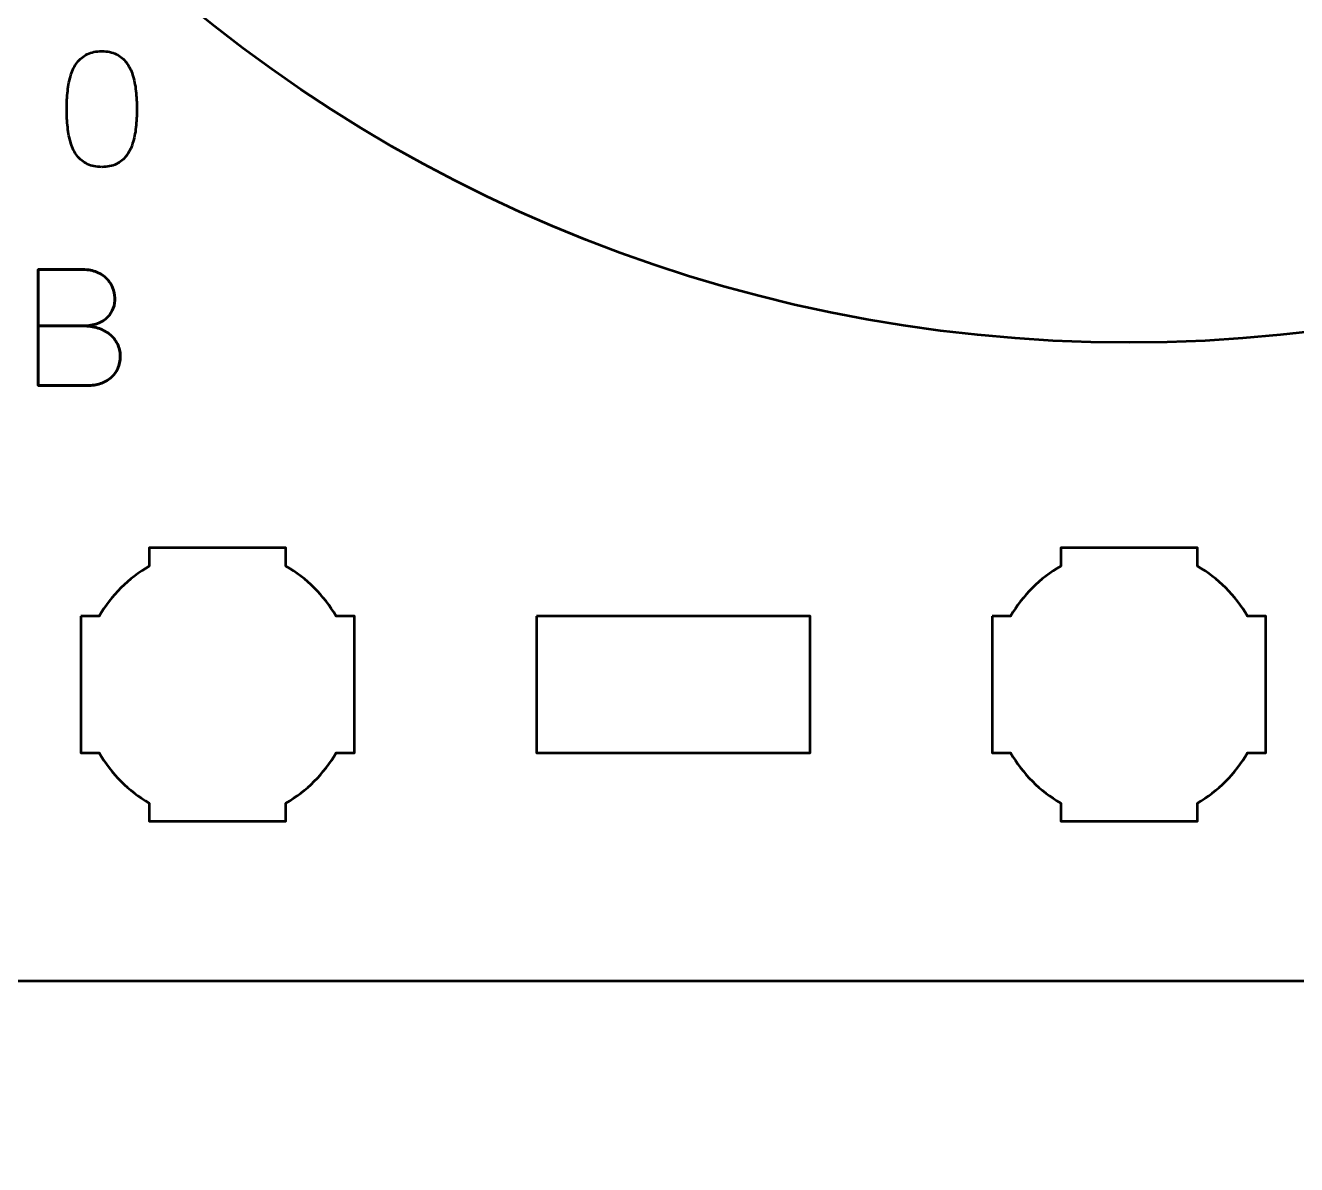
# Model space of a CAD drawing. Header units: centimetres. Extents: x -21 to 0, y -29.7 to 0.
# Drawn here: x -7.915 to -5.126, y -10.527 to -8.029 of the extents above; entities that cross this region are included whole.
import ezdxf

# ---------------------------------------------------------------- set-up
doc = ezdxf.new("R2010")
doc.units = ezdxf.units.CM
doc.header["$MEASUREMENT"] = 0
doc.layers.add('Layer 1', color=7, linetype='Continuous')

msp = doc.modelspace()

# ---------------------------------------------------------------- linework, layer by layer
at = {"layer": 'Layer 1', "color": 3, "lineweight": 53}
msp.add_ellipse((-5.49369, -5.47442), major_axis=(0, 3.25), ratio=1, dxfattribs=at)
at = {"layer": 'Layer 1', "color": 1, "lineweight": 53}
msp.add_open_spline([(-21.00003, -29.19995), (-21.00003, -29.19995), (-21.00003, -1.69992), (-21.00003, -1.69992), (-21.00003, -1.69992), (-21.00003, -1.61709), (-20.93286, -1.54992), (-20.85003, -1.54992), (-20.85003, -1.54992), (-20.7672, -1.54992), (-20.70003, -1.48275), (-20.70003, -1.39992), (-20.70003, -1.39992), (-20.70003, -1.31709), (-20.7672, -1.24992), (-20.85003, -1.24992), (-20.85003, -1.24992), (-20.93286, -1.24992), (-21.00003, -1.18275), (-21.00003, -1.09992), (-21.00003, -1.09992), (-21.00003, -1.09992), (-21.00003, -0.49992), (-21.00003, -0.49992), (-21.00003, -0.49992), (-21.00003, -0.22295), (-20.77694, 0.00004), (-20.49994, 0.00004), (-20.49994, 0.00004), (-20.49994, 0.00004), (-0.50008, 0.00004), (-0.50008, 0.00004), (-0.50008, 0.00004), (-0.22294, 0.00004), (0.00002, -0.22295), (0.00002, -0.49992), (0.00002, -0.49992), (0.00002, -0.49992), (0.00002, -29.19995), (0.00002, -29.19995), (0.00002, -29.19995), (0.00002, -29.47695), (-0.22294, -29.70004), (-0.50008, -29.70004), (-0.50008, -29.70004), (-0.50008, -29.70004), (-20.49994, -29.70004), (-20.49994, -29.70004), (-20.49994, -29.70004), (-20.77694, -29.70004), (-21.00003, -29.47695), (-21.00003, -29.19995)], degree=3, knots=[0, 0, 0, 0, 0.0769231, 0.0769231, 0.0769231, 0.0769231, 0.1538462, 0.1538462, 0.1538462, 0.1538462, 0.2307692, 0.2307692, 0.2307692, 0.2307692, 0.3076923, 0.3076923, 0.3076923, 0.3076923, 0.3846154, 0.3846154, 0.3846154, 0.3846154, 0.4615385, 0.4615385, 0.4615385, 0.4615385, 0.5384615, 0.5384615, 0.5384615, 0.5384615, 0.6153846, 0.6153846, 0.6153846, 0.6153846, 0.6923077, 0.6923077, 0.6923077, 0.6923077, 0.7692308, 0.7692308, 0.7692308, 0.7692308, 0.8461538, 0.8461538, 0.8461538, 0.8461538, 0.9230769, 0.9230769, 0.9230769, 0.9230769, 1, 1, 1, 1], dxfattribs=at)
at = {"layer": 'Layer 1', "color": 3, "lineweight": 53}
msp.add_open_spline([(-9.64363, -0.82436), (-9.64363, -0.82436), (-1.34373, -0.82436), (-1.34373, -0.82436), (-1.34373, -0.82436), (-1.06673, -0.82436), (-0.84363, -1.04746), (-0.84363, -1.32446), (-0.84363, -1.32446), (-0.84363, -1.32446), (-0.84363, -9.62436), (-0.84363, -9.62436), (-0.84363, -9.62436), (-0.84363, -9.90136), (-1.06673, -10.12446), (-1.34373, -10.12446), (-1.34373, -10.12446), (-1.34373, -10.12446), (-9.64363, -10.12446), (-9.64363, -10.12446), (-9.64363, -10.12446), (-9.92063, -10.12446), (-10.14373, -9.90136), (-10.14373, -9.62436), (-10.14373, -9.62436), (-10.14373, -9.62436), (-10.14373, -1.32446), (-10.14373, -1.32446), (-10.14373, -1.32446), (-10.14373, -1.04746), (-9.92063, -0.82436), (-9.64363, -0.82436)], degree=3, knots=[0, 0, 0, 0, 0.125, 0.125, 0.125, 0.125, 0.25, 0.25, 0.25, 0.25, 0.375, 0.375, 0.375, 0.375, 0.5, 0.5, 0.5, 0.5, 0.625, 0.625, 0.625, 0.625, 0.75, 0.75, 0.75, 0.75, 0.875, 0.875, 0.875, 0.875, 1, 1, 1, 1], dxfattribs=at)
at = {"layer": 'Layer 1', "color": 5, "lineweight": 53}
for points, knots in [([(-7.74791, -8.33918), (-7.73557, -8.33912), (-7.72492, -8.33695), (-7.71605, -8.33271), (-7.71605, -8.33271), (-7.70723, -8.32848), (-7.69988, -8.32242), (-7.694, -8.31472), (-7.694, -8.31472), (-7.68818, -8.30696), (-7.68359, -8.29779), (-7.68018, -8.2872), (-7.68018, -8.2872), (-7.67683, -8.27662), (-7.67442, -8.26504), (-7.67307, -8.25234), (-7.67307, -8.25234), (-7.67165, -8.23964), (-7.67095, -8.22629), (-7.67101, -8.21218), (-7.67101, -8.21218), (-7.67095, -8.19813), (-7.67165, -8.18478), (-7.67307, -8.17214), (-7.67307, -8.17214), (-7.67442, -8.1595), (-7.67683, -8.14786), (-7.68018, -8.13727), (-7.68018, -8.13727), (-7.68359, -8.12675), (-7.68818, -8.11758), (-7.694, -8.10976), (-7.694, -8.10976), (-7.69988, -8.10199), (-7.70723, -8.09594), (-7.71605, -8.0917), (-7.71605, -8.0917), (-7.72492, -8.08741), (-7.73557, -8.08524), (-7.74791, -8.08518), (-7.74791, -8.08518), (-7.76026, -8.08524), (-7.7709, -8.08741), (-7.77978, -8.0917), (-7.77978, -8.0917), (-7.7886, -8.09594), (-7.79595, -8.10199), (-7.80183, -8.10976), (-7.80183, -8.10976), (-7.80765, -8.11758), (-7.81224, -8.12675), (-7.81565, -8.13727), (-7.81565, -8.13727), (-7.819, -8.14786), (-7.82141, -8.1595), (-7.82276, -8.17214), (-7.82276, -8.17214), (-7.82417, -8.18478), (-7.82488, -8.19813), (-7.82482, -8.21218), (-7.82482, -8.21218), (-7.82488, -8.22629), (-7.82417, -8.23964), (-7.82276, -8.25234), (-7.82276, -8.25234), (-7.82141, -8.26504), (-7.819, -8.27662), (-7.81565, -8.2872), (-7.81565, -8.2872), (-7.81224, -8.29779), (-7.80765, -8.30696), (-7.80183, -8.31472), (-7.80183, -8.31472), (-7.79595, -8.32242), (-7.7886, -8.32848), (-7.77978, -8.33271), (-7.77978, -8.33271), (-7.7709, -8.33695), (-7.76026, -8.33912), (-7.74791, -8.33918)], [0, 0, 0, 0, 0.05, 0.05, 0.05, 0.05, 0.1, 0.1, 0.1, 0.1, 0.15, 0.15, 0.15, 0.15, 0.2, 0.2, 0.2, 0.2, 0.25, 0.25, 0.25, 0.25, 0.3, 0.3, 0.3, 0.3, 0.35, 0.35, 0.35, 0.35, 0.4, 0.4, 0.4, 0.4, 0.45, 0.45, 0.45, 0.45, 0.5, 0.5, 0.5, 0.5, 0.55, 0.55, 0.55, 0.55, 0.6, 0.6, 0.6, 0.6, 0.65, 0.65, 0.65, 0.65, 0.7, 0.7, 0.7, 0.7, 0.75, 0.75, 0.75, 0.75, 0.8, 0.8, 0.8, 0.8, 0.85, 0.85, 0.85, 0.85, 0.9, 0.9, 0.9, 0.9, 0.95, 0.95, 0.95, 0.95, 1, 1, 1, 1]), ([(-7.74791, -8.33918), (-7.73557, -8.33912), (-7.72492, -8.33695), (-7.71605, -8.33271), (-7.71605, -8.33271), (-7.70723, -8.32848), (-7.69988, -8.32242), (-7.694, -8.31472), (-7.694, -8.31472), (-7.68818, -8.30696), (-7.68359, -8.29779), (-7.68018, -8.2872), (-7.68018, -8.2872), (-7.67683, -8.27662), (-7.67442, -8.26504), (-7.67307, -8.25234), (-7.67307, -8.25234), (-7.67165, -8.23964), (-7.67095, -8.22629), (-7.67101, -8.21218), (-7.67101, -8.21218), (-7.67095, -8.19813), (-7.67165, -8.18478), (-7.67307, -8.17214), (-7.67307, -8.17214), (-7.67442, -8.1595), (-7.67683, -8.14786), (-7.68018, -8.13727), (-7.68018, -8.13727), (-7.68359, -8.12675), (-7.68818, -8.11758), (-7.694, -8.10976), (-7.694, -8.10976), (-7.69988, -8.10199), (-7.70723, -8.09594), (-7.71605, -8.0917), (-7.71605, -8.0917), (-7.72492, -8.08741), (-7.73557, -8.08524), (-7.74791, -8.08518), (-7.74791, -8.08518), (-7.76026, -8.08524), (-7.7709, -8.08741), (-7.77978, -8.0917), (-7.77978, -8.0917), (-7.7886, -8.09594), (-7.79595, -8.10199), (-7.80183, -8.10976), (-7.80183, -8.10976), (-7.80765, -8.11758), (-7.81224, -8.12675), (-7.81565, -8.13727), (-7.81565, -8.13727), (-7.819, -8.14786), (-7.82141, -8.1595), (-7.82276, -8.17214), (-7.82276, -8.17214), (-7.82417, -8.18478), (-7.82488, -8.19813), (-7.82482, -8.21218), (-7.82482, -8.21218), (-7.82488, -8.22629), (-7.82417, -8.23964), (-7.82276, -8.25234), (-7.82276, -8.25234), (-7.82141, -8.26504), (-7.819, -8.27662), (-7.81565, -8.2872), (-7.81565, -8.2872), (-7.81224, -8.29779), (-7.80765, -8.30696), (-7.80183, -8.31472), (-7.80183, -8.31472), (-7.79595, -8.32242), (-7.7886, -8.32848), (-7.77978, -8.33271), (-7.77978, -8.33271), (-7.7709, -8.33695), (-7.76026, -8.33912), (-7.74791, -8.33918)], [0, 0, 0, 0, 0.05, 0.05, 0.05, 0.05, 0.1, 0.1, 0.1, 0.1, 0.15, 0.15, 0.15, 0.15, 0.2, 0.2, 0.2, 0.2, 0.25, 0.25, 0.25, 0.25, 0.3, 0.3, 0.3, 0.3, 0.35, 0.35, 0.35, 0.35, 0.4, 0.4, 0.4, 0.4, 0.45, 0.45, 0.45, 0.45, 0.5, 0.5, 0.5, 0.5, 0.55, 0.55, 0.55, 0.55, 0.6, 0.6, 0.6, 0.6, 0.65, 0.65, 0.65, 0.65, 0.7, 0.7, 0.7, 0.7, 0.75, 0.75, 0.75, 0.75, 0.8, 0.8, 0.8, 0.8, 0.85, 0.85, 0.85, 0.85, 0.9, 0.9, 0.9, 0.9, 0.95, 0.95, 0.95, 0.95, 1, 1, 1, 1]), ([(-7.88761, -8.68772), (-7.88761, -8.68772), (-7.78989, -8.68772), (-7.78989, -8.68772), (-7.78989, -8.68772), (-7.77719, -8.68766), (-7.76637, -8.6859), (-7.75726, -8.68243), (-7.75726, -8.68243), (-7.7482, -8.67902), (-7.74085, -8.67437), (-7.73515, -8.66855), (-7.73515, -8.66855), (-7.72945, -8.66273), (-7.72533, -8.65614), (-7.72274, -8.64885), (-7.72274, -8.64885), (-7.72022, -8.64162), (-7.71904, -8.6341), (-7.71933, -8.62633), (-7.71933, -8.62633), (-7.71969, -8.61857), (-7.72133, -8.61105), (-7.72427, -8.6037), (-7.72427, -8.6037), (-7.72715, -8.59635), (-7.7315, -8.5897), (-7.73721, -8.58377), (-7.73721, -8.58377), (-7.74291, -8.57783), (-7.75003, -8.57312), (-7.75867, -8.56965), (-7.75867, -8.56965), (-7.76731, -8.56613), (-7.77748, -8.5643), (-7.78918, -8.56425), (-7.78918, -8.56425), (-7.78918, -8.56425), (-7.88761, -8.56425), (-7.88761, -8.56425), (-7.88761, -8.56425), (-7.88761, -8.56425), (-7.88761, -8.8186), (-7.88761, -8.8186), (-7.88761, -8.8186), (-7.88761, -8.8186), (-7.77931, -8.8186), (-7.77931, -8.8186), (-7.77931, -8.8186), (-7.76919, -8.8186), (-7.75979, -8.81713), (-7.75108, -8.81425), (-7.75108, -8.81425), (-7.74238, -8.81131), (-7.7348, -8.80713), (-7.72821, -8.80155), (-7.72821, -8.80155), (-7.72169, -8.79602), (-7.71657, -8.78932), (-7.71292, -8.78138), (-7.71292, -8.78138), (-7.70928, -8.77344), (-7.7074, -8.76445), (-7.70734, -8.75439), (-7.70734, -8.75439), (-7.70757, -8.74428), (-7.70969, -8.73517), (-7.71375, -8.72699), (-7.71375, -8.72699), (-7.7178, -8.71882), (-7.72345, -8.71183), (-7.73074, -8.70595), (-7.73074, -8.70595), (-7.73803, -8.70012), (-7.74673, -8.6956), (-7.75673, -8.69248), (-7.75673, -8.69248), (-7.76672, -8.68936), (-7.77778, -8.68778), (-7.78989, -8.68772), (-7.78989, -8.68772), (-7.77778, -8.68778), (-7.76672, -8.68936), (-7.75673, -8.69248), (-7.75673, -8.69248), (-7.74673, -8.6956), (-7.73803, -8.70012), (-7.73074, -8.70595), (-7.73074, -8.70595), (-7.72345, -8.71183), (-7.7178, -8.71882), (-7.71375, -8.72699), (-7.71375, -8.72699), (-7.70969, -8.73517), (-7.70757, -8.74428), (-7.70734, -8.75439), (-7.70734, -8.75439), (-7.7074, -8.76445), (-7.70928, -8.77344), (-7.71292, -8.78138), (-7.71292, -8.78138), (-7.71657, -8.78932), (-7.72169, -8.79602), (-7.72821, -8.80155), (-7.72821, -8.80155), (-7.7348, -8.80713), (-7.74238, -8.81131), (-7.75108, -8.81425), (-7.75108, -8.81425), (-7.75979, -8.81713), (-7.76919, -8.8186), (-7.77931, -8.8186), (-7.77931, -8.8186), (-7.77931, -8.8186), (-7.88761, -8.8186), (-7.88761, -8.8186), (-7.88761, -8.8186), (-7.88761, -8.8186), (-7.88761, -8.56425), (-7.88761, -8.56425), (-7.88761, -8.56425), (-7.88761, -8.56425), (-7.78918, -8.56425), (-7.78918, -8.56425), (-7.78918, -8.56425), (-7.77748, -8.5643), (-7.76731, -8.56613), (-7.75867, -8.56965), (-7.75867, -8.56965), (-7.75003, -8.57312), (-7.74291, -8.57783), (-7.73721, -8.58377), (-7.73721, -8.58377), (-7.7315, -8.5897), (-7.72715, -8.59635), (-7.72427, -8.6037), (-7.72427, -8.6037), (-7.72133, -8.61105), (-7.71969, -8.61857), (-7.71933, -8.62633), (-7.71933, -8.62633), (-7.71904, -8.6341), (-7.72022, -8.64162), (-7.72274, -8.64885), (-7.72274, -8.64885), (-7.72533, -8.65614), (-7.72945, -8.66273), (-7.73515, -8.66855), (-7.73515, -8.66855), (-7.74085, -8.67437), (-7.7482, -8.67902), (-7.75726, -8.68243), (-7.75726, -8.68243), (-7.76637, -8.6859), (-7.77719, -8.68766), (-7.78989, -8.68772), (-7.78989, -8.68772), (-7.78989, -8.68772), (-7.88761, -8.68772), (-7.88761, -8.68772)], [0, 0, 0, 0, 0.025, 0.025, 0.025, 0.025, 0.05, 0.05, 0.05, 0.05, 0.075, 0.075, 0.075, 0.075, 0.1, 0.1, 0.1, 0.1, 0.125, 0.125, 0.125, 0.125, 0.15, 0.15, 0.15, 0.15, 0.175, 0.175, 0.175, 0.175, 0.2, 0.2, 0.2, 0.2, 0.225, 0.225, 0.225, 0.225, 0.25, 0.25, 0.25, 0.25, 0.275, 0.275, 0.275, 0.275, 0.3, 0.3, 0.3, 0.3, 0.325, 0.325, 0.325, 0.325, 0.35, 0.35, 0.35, 0.35, 0.375, 0.375, 0.375, 0.375, 0.4, 0.4, 0.4, 0.4, 0.425, 0.425, 0.425, 0.425, 0.45, 0.45, 0.45, 0.45, 0.475, 0.475, 0.475, 0.475, 0.5, 0.5, 0.5, 0.5, 0.525, 0.525, 0.525, 0.525, 0.55, 0.55, 0.55, 0.55, 0.575, 0.575, 0.575, 0.575, 0.6, 0.6, 0.6, 0.6, 0.625, 0.625, 0.625, 0.625, 0.65, 0.65, 0.65, 0.65, 0.675, 0.675, 0.675, 0.675, 0.7, 0.7, 0.7, 0.7, 0.725, 0.725, 0.725, 0.725, 0.75, 0.75, 0.75, 0.75, 0.775, 0.775, 0.775, 0.775, 0.8, 0.8, 0.8, 0.8, 0.825, 0.825, 0.825, 0.825, 0.85, 0.85, 0.85, 0.85, 0.875, 0.875, 0.875, 0.875, 0.9, 0.9, 0.9, 0.9, 0.925, 0.925, 0.925, 0.925, 0.95, 0.95, 0.95, 0.95, 0.975, 0.975, 0.975, 0.975, 1, 1, 1, 1])]:
    msp.add_open_spline(points, degree=3, knots=knots, dxfattribs=at)
at = {"layer": 'Layer 1', "lineweight": 53}
for points, knots in [([(-7.79369, -9.32438), (-7.79369, -9.32438), (-7.75349, -9.32438), (-7.75349, -9.32438), (-7.75349, -9.32438), (-7.72716, -9.27886), (-7.6892, -9.24093), (-7.64369, -9.2146), (-7.64369, -9.2146), (-7.64369, -9.2146), (-7.64369, -9.17438), (-7.64369, -9.17438), (-7.64369, -9.17438), (-7.64369, -9.17438), (-7.34369, -9.17438), (-7.34369, -9.17438), (-7.34369, -9.17438), (-7.34369, -9.17438), (-7.34369, -9.21457), (-7.34369, -9.21457), (-7.34369, -9.21457), (-7.29816, -9.2409), (-7.26017, -9.27885), (-7.23381, -9.32438), (-7.23381, -9.32438), (-7.23381, -9.32438), (-7.19369, -9.32438), (-7.19369, -9.32438), (-7.19369, -9.32438), (-7.19369, -9.32438), (-7.19369, -9.4698), (-7.19369, -9.4698), (-7.19369, -9.4698), (-7.19369, -9.4698), (-7.19363, -9.47445), (-7.19363, -9.47445), (-7.19363, -9.47445), (-7.19363, -9.47445), (-7.19369, -9.47909), (-7.19369, -9.47909), (-7.19369, -9.47909), (-7.19369, -9.47909), (-7.19369, -9.62438), (-7.19369, -9.62438), (-7.19369, -9.62438), (-7.19369, -9.62438), (-7.23376, -9.62438), (-7.23376, -9.62438), (-7.23376, -9.62438), (-7.26011, -9.66995), (-7.29811, -9.70796), (-7.34369, -9.73432), (-7.34369, -9.73432), (-7.34369, -9.73432), (-7.34369, -9.77438), (-7.34369, -9.77438), (-7.34369, -9.77438), (-7.34369, -9.77438), (-7.48697, -9.77438), (-7.48697, -9.77438), (-7.48697, -9.77438), (-7.48697, -9.77438), (-7.49364, -9.77446), (-7.49364, -9.77446), (-7.49364, -9.77446), (-7.49364, -9.77446), (-7.50032, -9.77438), (-7.50032, -9.77438), (-7.50032, -9.77438), (-7.50032, -9.77438), (-7.64369, -9.77438), (-7.64369, -9.77438), (-7.64369, -9.77438), (-7.64369, -9.77438), (-7.64369, -9.73428), (-7.64369, -9.73428), (-7.64369, -9.73428), (-7.68923, -9.70792), (-7.72721, -9.66993), (-7.75354, -9.62438), (-7.75354, -9.62438), (-7.75354, -9.62438), (-7.79369, -9.62438), (-7.79369, -9.62438), (-7.79369, -9.62438), (-7.79369, -9.62438), (-7.79369, -9.32438), (-7.79369, -9.32438)], [0, 0, 0, 0, 0.0454545, 0.0454545, 0.0454545, 0.0454545, 0.0909091, 0.0909091, 0.0909091, 0.0909091, 0.1363636, 0.1363636, 0.1363636, 0.1363636, 0.1818182, 0.1818182, 0.1818182, 0.1818182, 0.2272727, 0.2272727, 0.2272727, 0.2272727, 0.2727273, 0.2727273, 0.2727273, 0.2727273, 0.3181818, 0.3181818, 0.3181818, 0.3181818, 0.3636364, 0.3636364, 0.3636364, 0.3636364, 0.4090909, 0.4090909, 0.4090909, 0.4090909, 0.4545455, 0.4545455, 0.4545455, 0.4545455, 0.5, 0.5, 0.5, 0.5, 0.5454545, 0.5454545, 0.5454545, 0.5454545, 0.5909091, 0.5909091, 0.5909091, 0.5909091, 0.6363636, 0.6363636, 0.6363636, 0.6363636, 0.6818182, 0.6818182, 0.6818182, 0.6818182, 0.7272727, 0.7272727, 0.7272727, 0.7272727, 0.7727273, 0.7727273, 0.7727273, 0.7727273, 0.8181818, 0.8181818, 0.8181818, 0.8181818, 0.8636364, 0.8636364, 0.8636364, 0.8636364, 0.9090909, 0.9090909, 0.9090909, 0.9090909, 0.9545455, 0.9545455, 0.9545455, 0.9545455, 1, 1, 1, 1]), ([(-5.79369, -9.32438), (-5.79369, -9.32438), (-5.75349, -9.32438), (-5.75349, -9.32438), (-5.75349, -9.32438), (-5.72716, -9.27886), (-5.6892, -9.24093), (-5.64369, -9.2146), (-5.64369, -9.2146), (-5.64369, -9.2146), (-5.64369, -9.17438), (-5.64369, -9.17438), (-5.64369, -9.17438), (-5.64369, -9.17438), (-5.34369, -9.17438), (-5.34369, -9.17438), (-5.34369, -9.17438), (-5.34369, -9.17438), (-5.34369, -9.21457), (-5.34369, -9.21457), (-5.34369, -9.21457), (-5.29816, -9.2409), (-5.26017, -9.27885), (-5.23381, -9.32438), (-5.23381, -9.32438), (-5.23381, -9.32438), (-5.19369, -9.32438), (-5.19369, -9.32438), (-5.19369, -9.32438), (-5.19369, -9.32438), (-5.19369, -9.4698), (-5.19369, -9.4698), (-5.19369, -9.4698), (-5.19369, -9.4698), (-5.19363, -9.47445), (-5.19363, -9.47445), (-5.19363, -9.47445), (-5.19363, -9.47445), (-5.19369, -9.47909), (-5.19369, -9.47909), (-5.19369, -9.47909), (-5.19369, -9.47909), (-5.19369, -9.62438), (-5.19369, -9.62438), (-5.19369, -9.62438), (-5.19369, -9.62438), (-5.23376, -9.62438), (-5.23376, -9.62438), (-5.23376, -9.62438), (-5.26011, -9.66995), (-5.29811, -9.70796), (-5.34369, -9.73432), (-5.34369, -9.73432), (-5.34369, -9.73432), (-5.34369, -9.77438), (-5.34369, -9.77438), (-5.34369, -9.77438), (-5.34369, -9.77438), (-5.48697, -9.77438), (-5.48697, -9.77438), (-5.48697, -9.77438), (-5.48697, -9.77438), (-5.49364, -9.77446), (-5.49364, -9.77446), (-5.49364, -9.77446), (-5.49364, -9.77446), (-5.50032, -9.77438), (-5.50032, -9.77438), (-5.50032, -9.77438), (-5.50032, -9.77438), (-5.64369, -9.77438), (-5.64369, -9.77438), (-5.64369, -9.77438), (-5.64369, -9.77438), (-5.64369, -9.73428), (-5.64369, -9.73428), (-5.64369, -9.73428), (-5.68923, -9.70792), (-5.72721, -9.66993), (-5.75354, -9.62438), (-5.75354, -9.62438), (-5.75354, -9.62438), (-5.79369, -9.62438), (-5.79369, -9.62438), (-5.79369, -9.62438), (-5.79369, -9.62438), (-5.79369, -9.32438), (-5.79369, -9.32438)], [0, 0, 0, 0, 0.0454545, 0.0454545, 0.0454545, 0.0454545, 0.0909091, 0.0909091, 0.0909091, 0.0909091, 0.1363636, 0.1363636, 0.1363636, 0.1363636, 0.1818182, 0.1818182, 0.1818182, 0.1818182, 0.2272727, 0.2272727, 0.2272727, 0.2272727, 0.2727273, 0.2727273, 0.2727273, 0.2727273, 0.3181818, 0.3181818, 0.3181818, 0.3181818, 0.3636364, 0.3636364, 0.3636364, 0.3636364, 0.4090909, 0.4090909, 0.4090909, 0.4090909, 0.4545455, 0.4545455, 0.4545455, 0.4545455, 0.5, 0.5, 0.5, 0.5, 0.5454545, 0.5454545, 0.5454545, 0.5454545, 0.5909091, 0.5909091, 0.5909091, 0.5909091, 0.6363636, 0.6363636, 0.6363636, 0.6363636, 0.6818182, 0.6818182, 0.6818182, 0.6818182, 0.7272727, 0.7272727, 0.7272727, 0.7272727, 0.7727273, 0.7727273, 0.7727273, 0.7727273, 0.8181818, 0.8181818, 0.8181818, 0.8181818, 0.8636364, 0.8636364, 0.8636364, 0.8636364, 0.9090909, 0.9090909, 0.9090909, 0.9090909, 0.9545455, 0.9545455, 0.9545455, 0.9545455, 1, 1, 1, 1]), ([(-6.79372, -9.32436), (-6.79372, -9.32436), (-6.19371, -9.32436), (-6.19371, -9.32436), (-6.19371, -9.32436), (-6.19371, -9.32436), (-6.19371, -9.62436), (-6.19371, -9.62436), (-6.19371, -9.62436), (-6.19371, -9.62436), (-6.79372, -9.62436), (-6.79372, -9.62436), (-6.79372, -9.62436), (-6.79372, -9.62436), (-6.79372, -9.32436), (-6.79372, -9.32436)], [0, 0, 0, 0, 0.25, 0.25, 0.25, 0.25, 0.5, 0.5, 0.5, 0.5, 0.75, 0.75, 0.75, 0.75, 1, 1, 1, 1])]:
    msp.add_open_spline(points, degree=3, knots=knots, dxfattribs=at)

doc.saveas('drawing.dxf')
